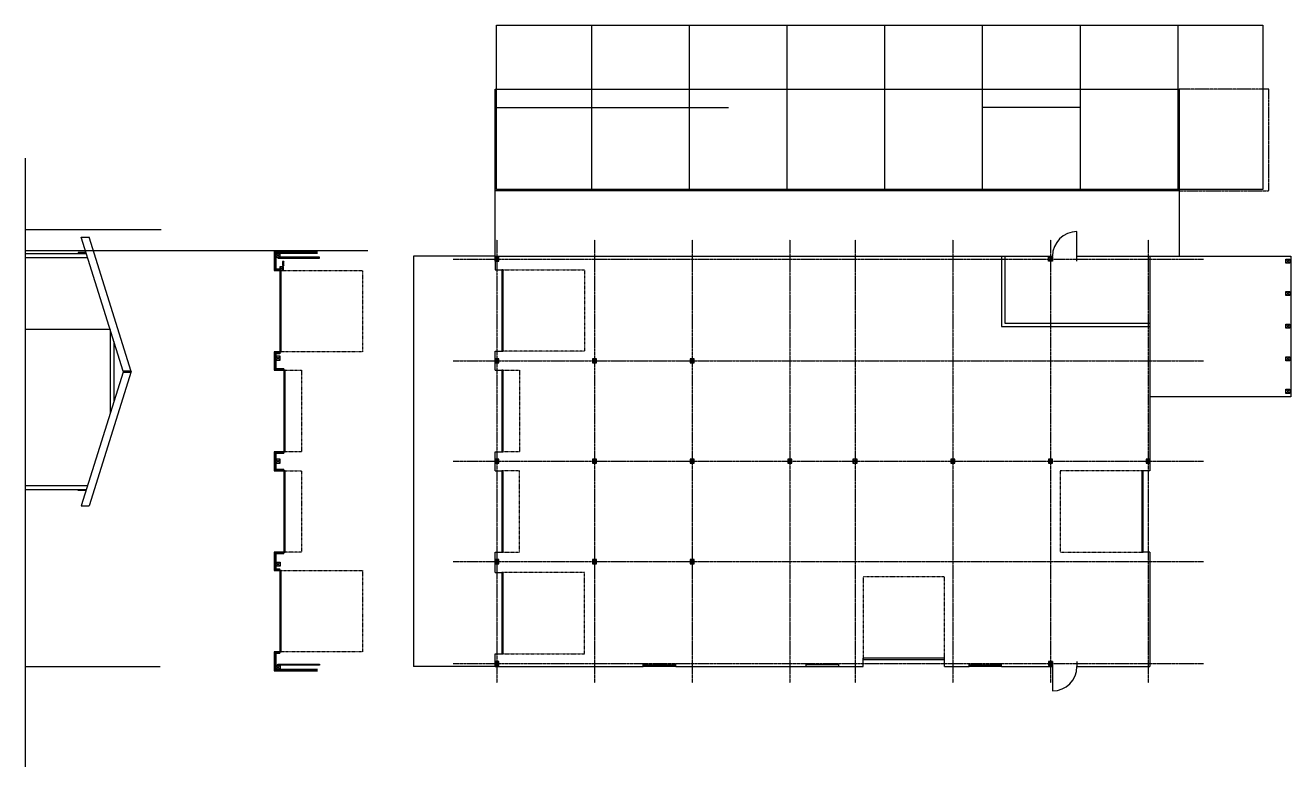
# Model space of a CAD drawing. Header units: inches. Extents: x -625442 to 34963, y -27993 to 66986.
# Drawn here: x 4234 to 6099, y 12694 to 13787 of the extents above; entities that cross this region are included whole.
import ezdxf

# ---------------------------------------------------------------- set-up
doc = ezdxf.new("R2010")
doc.units = ezdxf.units.IN
doc.header["$LTSCALE"] = 0.5
doc.header["$MEASUREMENT"] = 0
doc.linetypes.add('DASHDOT2', pattern=[0.5, 0.25, -0.125, 0, -0.125])
doc.linetypes.add('HIDDEN2', pattern=[0.1875, 0.125, -0.0625])
for name, color, linetype in [('E-DETAIL', 144, 'Continuous'), ('E-OUTLINE-DARK', 130, 'Continuous'), ('P-ABOVE', 201, 'HIDDEN2'), ('P-BELOW-LIGHT', 143, 'Continuous'), ('P-BELOW-MED', 145, 'Continuous'), ('P-DOOR', 51, 'Continuous'), ('P-PATTERN', 147, 'Continuous'), ('P-RAILING', 60, 'Continuous'), ('P-WALL', 90, 'Continuous'), ('P-WINDOW', 213, 'Continuous'), ('ST-FRAMING', 14, 'DASHDOT2')]:
    doc.layers.add(name, color=color, linetype=linetype)

msp = doc.modelspace()

# ---------------------------------------------------------------- linework, layer by layer
at = {"layer": 'E-DETAIL'}
for p, q in [((4316.25808, 13474.47291), (4328.0473, 13474.47291)), ((4378.05743, 13277.22291), (4316.25808, 13474.47291)), ((4390.08164, 13276.47291), (4328.0473, 13474.47291)), ((4234.05743, 13450.47291), (4323.77739, 13450.47291)), ((4234.05743, 13444.47291), (4325.65722, 13444.47291)), ((4608.90989, 13430.83559), (4614.40989, 13425.33559)), ((4614.40989, 13430.83559), (4608.90989, 13425.33559)), ((4613.2887, 13438.46465), (4614.7887, 13432.96465)), ((4614.7887, 13438.46465), (4613.2887, 13432.96465)), ((4358.86752, 13338.47291), (4234.05743, 13338.47291)), ((4358.86752, 13338.47291), (4358.86752, 13214.47291)), ((4364.36752, 13320.91811), (4364.36752, 13232.0277)), ((4390.08164, 13276.47291), (4328.0473, 13078.47291)), ((4389.30743, 13276.47291), (4390.08164, 13276.47291)), ((4378.05743, 13275.72291), (4316.25808, 13078.47291)), ((4234.05743, 13108.47291), (4325.65722, 13108.47291)), ((4234.05743, 13102.47291), (4323.77739, 13102.47291)), ((4316.25808, 13078.47291), (4328.0473, 13078.47291))]:
    msp.add_line(p, q, dxfattribs=at)
for points in [[(4323.30743, 13450.47291), (4323.30743, 13451.97291), (4312.05743, 13451.97291), (4312.05743, 13450.47291)], [(4608.90989, 13425.33559), (4614.40989, 13425.33559), (4614.40989, 13430.83559), (4608.90989, 13430.83559)], [(4613.2887, 13432.96465), (4614.7887, 13432.96465), (4614.7887, 13438.46465), (4613.2887, 13438.46465)], [(4389.30743, 13275.72291), (4389.30743, 13277.22291), (4378.05743, 13277.22291), (4378.05743, 13275.72291)], [(4323.30743, 13102.47291), (4323.30743, 13100.97291), (4312.05743, 13100.97291), (4312.05743, 13102.47291)]]:
    msp.add_lwpolyline(points, close=True, dxfattribs=at)
at = {"layer": 'E-OUTLINE-DARK'}
msp.add_line((4234.05743, 13590.95071), (4234.05743, 12694.17268), dxfattribs=at)
at = {"layer": 'P-ABOVE'}
for p, q in [((4928.72117, 13470.69201), (4928.72117, 12817.97906)), ((5072.72117, 13470.69202), (5072.72117, 12817.97907)), ((5216.72117, 13470.69202), (5216.72117, 12817.97908)), ((5360.72117, 13470.69203), (5360.72117, 12817.97909)), ((5456.72117, 13470.69203), (5456.72117, 12817.97909)), ((5600.72117, 13470.69202), (5600.72117, 12817.97908)), ((5744.72117, 13470.69202), (5744.72117, 12817.97907)), ((5888.72117, 13470.69201), (5888.72117, 12817.97906)), ((4864.53317, 13442.33559), (5970.50435, 13442.33553)), ((4864.53317, 13292.33559), (5970.50434, 13292.33553)), ((4864.53316, 13144.33559), (5970.50433, 13144.33553)), ((4864.53317, 12996.33559), (5970.50434, 12996.33566)), ((4864.53317, 12846.33559), (5970.50435, 12846.33566))]:
    msp.add_line(p, q, dxfattribs=at)
msp.add_lwpolyline([(5934.32118, 13542.73559), (6066.32118, 13542.73559), (6066.32118, 13692.73565), (5934.32118, 13692.73559)], dxfattribs=at)
at = {"layer": 'P-BELOW-LIGHT'}
for p, q in [((4926.32118, 13692.73565), (5934.32118, 13692.73565)), ((5934.32118, 13692.73559), (5934.32118, 13446.73559)), ((4926.32118, 13665.73562), (5098.32118, 13665.73562)), ((5098.32118, 13665.73562), (5270.32118, 13665.73562)), ((5788.32118, 13665.73562), (5644.32118, 13665.73562)), ((4234.05743, 13485.59506), (4434.32983, 13485.59506)), ((4234.05743, 13455.07504), (4738.94311, 13455.07504)), ((5891.12117, 13446.73559), (6098.72117, 13446.73559)), ((6098.72117, 13446.73559), (6098.72117, 13239.13559)), ((6098.72117, 13239.13559), (5891.12115, 13239.13561)), ((4234.05743, 12841.93566), (4432.83048, 12841.93566)), ((4926.32113, 12841.93565), (4806.32114, 12841.93566)), ((5192.72117, 12841.93561), (5144.72117, 12841.93561)), ((5384.72117, 12841.93562), (5432.72117, 12841.93562)), ((5672.72115, 12841.93561), (5624.72115, 12841.93561))]:
    msp.add_line(p, q, dxfattribs=at)
for points in [[(4926.32117, 13446.73565), (4926.32118, 13692.73565)], [(4926.32117, 13446.73566), (4806.32117, 13446.73566), (4806.32113, 12841.93566)]]:
    msp.add_lwpolyline(points, dxfattribs=at)
at = {"layer": 'P-BELOW-MED'}
for p, q in [((4601.90989, 13452.33559), (4664.69684, 13452.33559)), ((4603.40989, 13450.83559), (4664.69684, 13450.83559)), ((4608.90989, 13425.33559), (4608.90989, 13427.83559)), ((4608.90989, 13305.33559), (4608.90989, 13302.83559)), ((4614.90989, 13278.33559), (4614.90989, 13280.83559)), ((4614.90989, 13155.83559), (4614.90989, 13158.33559)), ((4614.90989, 13130.33559), (4614.90989, 13132.83559)), ((4614.90989, 13007.83559), (4614.90989, 13010.33559)), ((4608.90989, 12983.33559), (4608.90989, 12985.83559)), ((4608.90989, 12860.83559), (4608.90989, 12863.33559)), ((4601.90989, 12836.33559), (4664.69684, 12836.33559)), ((4603.40989, 12837.83559), (4664.69684, 12837.83559))]:
    msp.add_line(p, q, dxfattribs=at)
for points in [[(4601.90989, 13453.33559), (4601.90989, 13426.33559), (4608.90989, 13426.33559)], [(4603.40989, 13450.83559), (4603.40989, 13427.83559), (4608.90989, 13427.83559)], [(4608.90989, 13304.33559), (4601.90989, 13304.33559), (4601.90989, 13279.33559), (4614.90989, 13279.33559)], [(4608.90989, 13302.83559), (4603.40989, 13302.83559), (4603.40989, 13280.83559), (4614.90989, 13280.83559)], [(4614.90989, 13157.33559), (4601.90989, 13157.33559), (4601.90989, 13131.33559), (4614.90989, 13131.33559)], [(4614.90989, 13155.83559), (4603.40989, 13155.83559), (4603.40989, 13132.83559), (4614.90989, 13132.83559)], [(4614.90989, 13009.33559), (4601.90989, 13009.33559), (4601.90989, 12984.33559), (4608.90989, 12984.33559)], [(4614.90989, 13007.83559), (4603.40989, 13007.83559), (4603.40989, 12985.83559), (4608.90989, 12985.83559)], [(4608.90989, 12862.33559), (4601.90989, 12862.33559), (4601.90989, 12835.33559)], [(4608.90989, 12860.83559), (4603.40989, 12860.83559), (4603.40989, 12835.33559)]]:
    msp.add_lwpolyline(points, dxfattribs=at)
for points in [[(4606.40989, 13443.33559), (4667.69684, 13443.33559), (4667.69684, 13444.83559), (4606.40989, 13444.83559)], [(4606.40989, 12845.33559), (4667.69684, 12845.33559), (4667.69684, 12843.83559), (4606.40989, 12843.83559)]]:
    msp.add_lwpolyline(points, close=True, dxfattribs=at)
at = {"layer": 'P-DOOR'}
for points in [[(5783.72117, 13446.73546), (5783.72117, 13482.73546)], [(5747.72117, 12841.93559), (5747.72117, 12805.93559)]]:
    msp.add_lwpolyline(points, dxfattribs=at)
for points in [[(4938.32114, 13426.33559), (4936.32114, 13426.33559), (4936.32114, 13306.33559), (4938.32114, 13306.33559)], [(4610.90989, 13425.33559), (4608.90989, 13425.33559), (4608.90989, 13305.33559), (4610.90989, 13305.33559)], [(4616.90989, 13278.33559), (4614.90989, 13278.33559), (4614.90989, 13158.33559), (4616.90989, 13158.33559)], [(4938.32113, 13278.33559), (4936.32113, 13278.33559), (4936.32113, 13158.33559), (4938.32113, 13158.33559)], [(4616.90989, 13130.33559), (4614.90989, 13130.33559), (4614.90989, 13010.33559), (4616.90989, 13010.33559)], [(4938.32114, 13130.33559), (4936.32114, 13130.33559), (4936.32114, 13010.33559), (4938.32114, 13010.33559)], [(5879.12114, 13010.33559), (5881.12114, 13010.33559), (5881.12113, 13130.3356), (5879.12113, 13130.3356)], [(4610.90989, 12983.33559), (4608.90989, 12983.33559), (4608.90989, 12863.33559), (4610.90989, 12863.33559)], [(4938.32115, 12980.33559), (4936.32115, 12980.33559), (4936.32115, 12860.33559), (4938.32115, 12860.33559)], [(5468.72116, 12853.93562), (5468.72116, 12851.93562), (5588.72116, 12851.93563), (5588.72116, 12853.93563)]]:
    msp.add_lwpolyline(points, close=True, dxfattribs=at)
for centre, start, end in [((5783.72117, 13446.73546), 90, 180), ((5747.72117, 12841.93559), 270, 0)]:
    msp.add_arc(centre, 36, start, end, dxfattribs=at)
at = {"layer": 'P-PATTERN'}
msp.add_lwpolyline([(4926.32118, 13692.73565), (5934.32118, 13692.73565), (5934.32118, 13542.73559), (4926.32118, 13542.73559)], close=True, dxfattribs=at)
at = {"layer": 'P-RAILING'}
for p, q in [((5068.32118, 13786.73565), (5068.32118, 13544.73559)), ((5212.32118, 13786.73565), (5212.32118, 13544.73559)), ((5356.32118, 13786.73565), (5356.32118, 13544.73559)), ((5500.32118, 13786.73565), (5500.32118, 13544.73559)), ((5644.32118, 13786.73565), (5644.32118, 13544.73559)), ((5788.32118, 13786.73565), (5788.32118, 13544.73559))]:
    msp.add_line(p, q, dxfattribs=at)
msp.add_lwpolyline([(4928.32118, 13786.73565), (5932.32118, 13786.73565), (5932.32118, 13544.73559), (4928.32118, 13544.73559)], close=True, dxfattribs=at)
msp.add_lwpolyline([(5932.32118, 13786.73565), (6057.82118, 13786.73565), (6057.82118, 13544.73559), (5932.32118, 13544.73559)], dxfattribs=at)
at = {"layer": 'P-WALL'}
for p, q in [((4600.90989, 13453.33559), (4664.69684, 13453.33559)), ((4603.40989, 13450.83559), (4609.40989, 13444.83559)), ((4609.40989, 13450.83559), (4603.40989, 13444.83559)), ((4925.72119, 13445.3356), (4931.72119, 13439.3356)), ((4931.72119, 13445.3356), (4925.72119, 13439.3356)), ((4926.32117, 13446.73559), (5747.72117, 13446.73559)), ((5741.72117, 13439.3354), (5747.72117, 13445.3354)), ((5747.72117, 13439.3354), (5741.72117, 13445.3354)), ((5747.72117, 13439.3354), (5747.72117, 13446.73546)), ((5783.72117, 13446.73559), (5891.12117, 13446.73559)), ((5783.72117, 13439.3354), (5783.72117, 13446.73546)), ((5891.12117, 13446.73559), (5891.12115, 13130.3356)), ((6091.63882, 13436.3354), (6097.63882, 13442.3354)), ((6097.63882, 13436.3354), (6091.63882, 13442.3354)), ((6091.63882, 13388.3354), (6097.63882, 13394.3354)), ((6097.63882, 13388.3354), (6091.63882, 13394.3354)), ((6091.63882, 13340.3354), (6097.63882, 13346.3354)), ((6097.63882, 13340.3354), (6091.63882, 13346.3354)), ((4603.40989, 13299.08559), (4609.40989, 13293.08559)), ((4609.40989, 13299.08559), (4603.40989, 13293.08559)), ((4925.72117, 13295.33558), (4931.72117, 13289.33558)), ((4931.72117, 13295.33558), (4925.72117, 13289.33558)), ((5069.72117, 13295.33558), (5075.72117, 13289.33558)), ((5075.72117, 13295.33558), (5069.72117, 13289.33558)), ((5213.72117, 13295.33557), (5219.72117, 13289.33557)), ((5219.72117, 13295.33557), (5213.72117, 13289.33557)), ((6091.63882, 13292.3354), (6097.63882, 13298.3354)), ((6097.63882, 13292.3354), (6091.63882, 13298.3354)), ((4926.32116, 13278.33559), (4938.32116, 13278.33559)), ((6091.63882, 13244.3354), (6097.63882, 13250.3354)), ((6097.63882, 13244.3354), (6091.63882, 13250.3354)), ((4603.40989, 13147.33559), (4609.40989, 13141.33559)), ((4609.40989, 13147.33559), (4603.40989, 13141.33559)), ((4925.72117, 13147.33554), (4931.72117, 13141.33554)), ((4931.72117, 13147.33554), (4925.72117, 13141.33554)), ((5069.72117, 13147.33554), (5075.72117, 13141.33554)), ((5075.72117, 13147.33554), (5069.72117, 13141.33554)), ((5213.72117, 13147.33557), (5219.72117, 13141.33557)), ((5219.72117, 13147.33557), (5213.72117, 13141.33557)), ((5357.72117, 13147.33554), (5363.72117, 13141.33554)), ((5363.72117, 13147.33554), (5357.72117, 13141.33554)), ((5453.72117, 13147.33554), (5459.72117, 13141.33554)), ((5459.72117, 13147.33554), (5453.72117, 13141.33554)), ((5597.72117, 13147.33554), (5603.72117, 13141.33554)), ((5603.72117, 13147.33554), (5597.72117, 13141.33554)), ((5741.72117, 13147.33554), (5747.72117, 13141.33554)), ((5747.72117, 13147.33554), (5741.72117, 13141.33554)), ((5885.72117, 13147.33553), (5891.72117, 13141.33553)), ((5891.72117, 13147.33553), (5885.72117, 13141.33553)), ((4926.32115, 13130.33559), (4938.32115, 13130.33559)), ((4925.72117, 12999.33561), (4931.72117, 12993.33561)), ((4931.72117, 12999.33561), (4925.72117, 12993.33561)), ((5069.72117, 12999.33561), (5075.72117, 12993.33561)), ((5075.72117, 12999.33561), (5069.72117, 12993.33561)), ((5213.72117, 12999.33561), (5219.72117, 12993.33561)), ((5219.72117, 12999.33561), (5213.72117, 12993.33561)), ((5891.12115, 13010.33559), (5879.12115, 13010.33559)), ((5891.12114, 13010.33559), (5891.12113, 12841.93559)), ((4603.40989, 12989.58559), (4609.40989, 12995.58559)), ((4609.40989, 12989.58559), (4603.40989, 12995.58559)), ((4926.32114, 12980.33559), (4938.32114, 12980.33559)), ((4925.72118, 12849.33561), (4931.72118, 12843.33561)), ((4931.72118, 12849.33561), (4925.72118, 12843.33561)), ((5468.72116, 12841.93561), (5468.72116, 12853.93562)), ((5741.72117, 12849.33565), (5747.72117, 12843.33565)), ((5747.72117, 12849.33565), (5741.72117, 12843.33565)), ((5747.72117, 12849.33565), (5747.72117, 12841.93559)), ((5783.72117, 12849.33565), (5783.72117, 12841.93559)), ((4600.90989, 12835.33559), (4664.69684, 12835.33559)), ((4603.40989, 12837.83559), (4609.40989, 12843.83559)), ((4609.40989, 12837.83559), (4603.40989, 12843.83559)), ((4926.32113, 12841.93565), (5144.72117, 12841.93564)), ((5192.72117, 12841.93563), (5384.72117, 12841.93562)), ((5432.72117, 12841.93562), (5468.72116, 12841.93561)), ((5588.72116, 12841.93559), (5624.72115, 12841.93559)), ((5672.72115, 12841.93559), (5747.72117, 12841.93559)), ((5783.72117, 12841.93559), (5891.12113, 12841.93559))]:
    msp.add_line(p, q, dxfattribs=at)
for points in [[(4600.90989, 13453.33559), (4600.90989, 13425.33559), (4608.90989, 13425.33559)], [(4926.32113, 13446.73553), (4926.32113, 13426.33559), (4938.32113, 13426.33559)], [(5672.72117, 13446.73559), (5672.72117, 13342.93559), (5891.12116, 13342.93557)], [(5677.72117, 13446.73559), (5677.72117, 13347.93559), (5891.12116, 13347.93557)], [(4608.90989, 13305.33559), (4600.90989, 13305.33559), (4600.90989, 13278.33559), (4614.90989, 13278.33559)], [(4926.32116, 13278.33559), (4926.32116, 13306.33559), (4938.32116, 13306.33559)], [(4614.90989, 13158.33559), (4600.90989, 13158.33559), (4600.90989, 13130.33559), (4614.90989, 13130.33559)], [(4926.32115, 13130.33559), (4926.32115, 13158.33559), (4938.32115, 13158.33559)], [(5891.12115, 13130.3356), (5879.12115, 13130.3356)], [(4614.90989, 13010.33559), (4600.90989, 13010.33559), (4600.90989, 12983.33559), (4608.90989, 12983.33559)], [(4926.32114, 12980.33559), (4926.32114, 13010.33559), (4938.32114, 13010.33559)], [(4608.90989, 12863.33559), (4600.90989, 12863.33559), (4600.90989, 12835.33559)], [(4926.32113, 12841.93565), (4926.32113, 12860.33559), (4938.32113, 12860.33559)], [(5588.72116, 12841.93561), (5588.72116, 12853.93561)], [(5144.72117, 12841.93562), (5144.72118, 12846.33563)], [(5192.72117, 12841.93561), (5192.72118, 12846.33563)], [(5384.72117, 12841.93561), (5384.72117, 12846.33563)], [(5432.72117, 12841.93562), (5432.72117, 12846.33563)], [(5624.72115, 12841.93562), (5624.72115, 12846.33563)], [(5672.72115, 12841.93561), (5672.72115, 12846.33563)]]:
    msp.add_lwpolyline(points, dxfattribs=at)
for points in [[(4603.40989, 13444.83559), (4609.40989, 13444.83559), (4609.40989, 13450.83559), (4603.40989, 13450.83559)], [(4925.72119, 13439.3356), (4931.72119, 13439.3356), (4931.72119, 13445.3356), (4925.72119, 13445.3356)], [(5741.72117, 13445.3354), (5747.72117, 13445.3354), (5747.72117, 13439.3354), (5741.72117, 13439.3354)], [(6091.63882, 13442.3354), (6097.63882, 13442.3354), (6097.63882, 13436.3354), (6091.63882, 13436.3354)], [(6091.63882, 13394.3354), (6097.63882, 13394.3354), (6097.63882, 13388.3354), (6091.63882, 13388.3354)], [(6091.63882, 13346.3354), (6097.63882, 13346.3354), (6097.63882, 13340.3354), (6091.63882, 13340.3354)], [(4603.40989, 13293.08559), (4609.40989, 13293.08559), (4609.40989, 13299.08559), (4603.40989, 13299.08559)], [(4925.72117, 13289.33558), (4931.72117, 13289.33558), (4931.72117, 13295.33558), (4925.72117, 13295.33558)], [(5069.72117, 13289.33558), (5075.72117, 13289.33558), (5075.72117, 13295.33558), (5069.72117, 13295.33558)], [(5213.72117, 13289.33557), (5219.72117, 13289.33557), (5219.72117, 13295.33557), (5213.72117, 13295.33557)], [(6091.63882, 13298.3354), (6097.63882, 13298.3354), (6097.63882, 13292.3354), (6091.63882, 13292.3354)], [(6091.63882, 13250.3354), (6097.63882, 13250.3354), (6097.63882, 13244.3354), (6091.63882, 13244.3354)], [(4603.40989, 13141.33559), (4609.40989, 13141.33559), (4609.40989, 13147.33559), (4603.40989, 13147.33559)], [(4925.72117, 13141.33554), (4931.72117, 13141.33554), (4931.72117, 13147.33554), (4925.72117, 13147.33554)], [(5069.72117, 13141.33554), (5075.72117, 13141.33554), (5075.72117, 13147.33554), (5069.72117, 13147.33554)], [(5213.72117, 13141.33557), (5219.72117, 13141.33557), (5219.72117, 13147.33557), (5213.72117, 13147.33557)], [(5357.72117, 13141.33554), (5363.72117, 13141.33554), (5363.72117, 13147.33554), (5357.72117, 13147.33554)], [(5453.72117, 13141.33554), (5459.72117, 13141.33554), (5459.72117, 13147.33554), (5453.72117, 13147.33554)], [(5597.72117, 13141.33554), (5603.72117, 13141.33554), (5603.72117, 13147.33554), (5597.72117, 13147.33554)], [(5741.72117, 13141.33554), (5747.72117, 13141.33554), (5747.72117, 13147.33554), (5741.72117, 13147.33554)], [(5885.72117, 13141.33553), (5891.72117, 13141.33553), (5891.72117, 13147.33553), (5885.72117, 13147.33553)], [(4925.72117, 12993.33561), (4931.72117, 12993.33561), (4931.72117, 12999.33561), (4925.72117, 12999.33561)], [(5069.72117, 12993.33561), (5075.72117, 12993.33561), (5075.72117, 12999.33561), (5069.72117, 12999.33561)], [(5213.72117, 12993.33561), (5219.72117, 12993.33561), (5219.72117, 12999.33561), (5213.72117, 12999.33561)], [(4603.40989, 12995.58559), (4609.40989, 12995.58559), (4609.40989, 12989.58559), (4603.40989, 12989.58559)], [(4925.72118, 12843.33561), (4931.72118, 12843.33561), (4931.72118, 12849.33561), (4925.72118, 12849.33561)], [(5741.72117, 12843.33565), (5747.72117, 12843.33565), (5747.72117, 12849.33565), (5741.72117, 12849.33565)], [(4603.40989, 12843.83559), (4609.40989, 12843.83559), (4609.40989, 12837.83559), (4603.40989, 12837.83559)]]:
    msp.add_lwpolyline(points, close=True, dxfattribs=at)
at = {"layer": 'P-WINDOW'}
for points in [[(5144.72117, 12844.13562), (5192.72117, 12844.13562)], [(5432.72117, 12844.13562), (5384.72117, 12844.13562)], [(5624.72115, 12844.13562), (5672.72115, 12844.13562)]]:
    msp.add_lwpolyline(points, dxfattribs=at)
at = {"layer": 'ST-FRAMING'}
for points in [[(4938.32114, 13426.33559), (5058.32114, 13426.33559), (5058.32114, 13306.33559), (4938.32114, 13306.33559)], [(4610.90989, 13425.33559), (4730.90989, 13425.33559), (4730.90989, 13305.33559), (4610.90989, 13305.33559)], [(4616.90992, 13278.33559), (4640.90992, 13278.33559), (4640.90992, 13158.33558), (4616.90991, 13158.33559)], [(4938.32116, 13278.33559), (4962.32116, 13278.33559), (4962.32116, 13158.33558), (4938.32115, 13158.33559)], [(4616.90992, 13130.33559), (4640.90992, 13130.33559), (4640.90992, 13010.33558), (4616.90991, 13010.33559)], [(4938.32114, 13010.33558), (4962.32114, 13010.33556), (4962.32116, 13130.33558), (4938.32115, 13130.33559)], [(5879.12117, 13130.3356), (5759.12117, 13130.3356), (5759.12117, 13010.3356), (5879.12117, 13010.33559)], [(4610.90989, 12983.33559), (4730.90989, 12983.33559), (4730.90989, 12863.33559), (4610.90989, 12863.33559)], [(4938.3211, 12860.33559), (5058.3211, 12860.33558), (5058.32112, 12980.33558), (4938.32112, 12980.33559)], [(5588.72116, 12853.93559), (5588.72117, 12973.93559), (5468.72116, 12973.9356), (5468.72116, 12853.9356)]]:
    msp.add_lwpolyline(points, dxfattribs=at)

doc.saveas('drawing.dxf')
